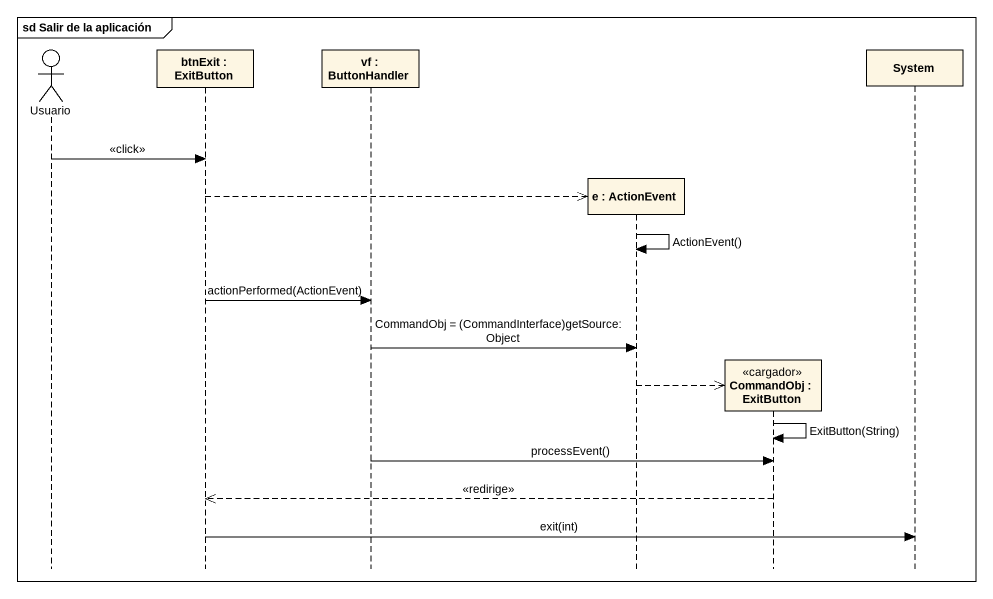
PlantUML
@startuml
mainframe sd Salir de la aplicación
hide footbox
actor Usuario
participant "btnExit : ExitButton" as btnExit
participant "vf : ButtonHandler" as vf
participant "e : ActionEvent" as e
participant "CommandObj : ExitButton" as CommandObj <<cargador>>
participant System

Usuario -> btnExit : <<click>>
btnExit -->> e **
e -> e : ActionEvent()
btnExit -> vf : actionPerformed(ActionEvent)
vf -> e : CommandObj = (CommandInterface)getSource: Object
e -->> CommandObj **
CommandObj -> CommandObj : ExitButton(String)
vf -> CommandObj : processEvent()
CommandObj -->> btnExit : <<redirige>>
btnExit -> System : exit(int)
@enduml
